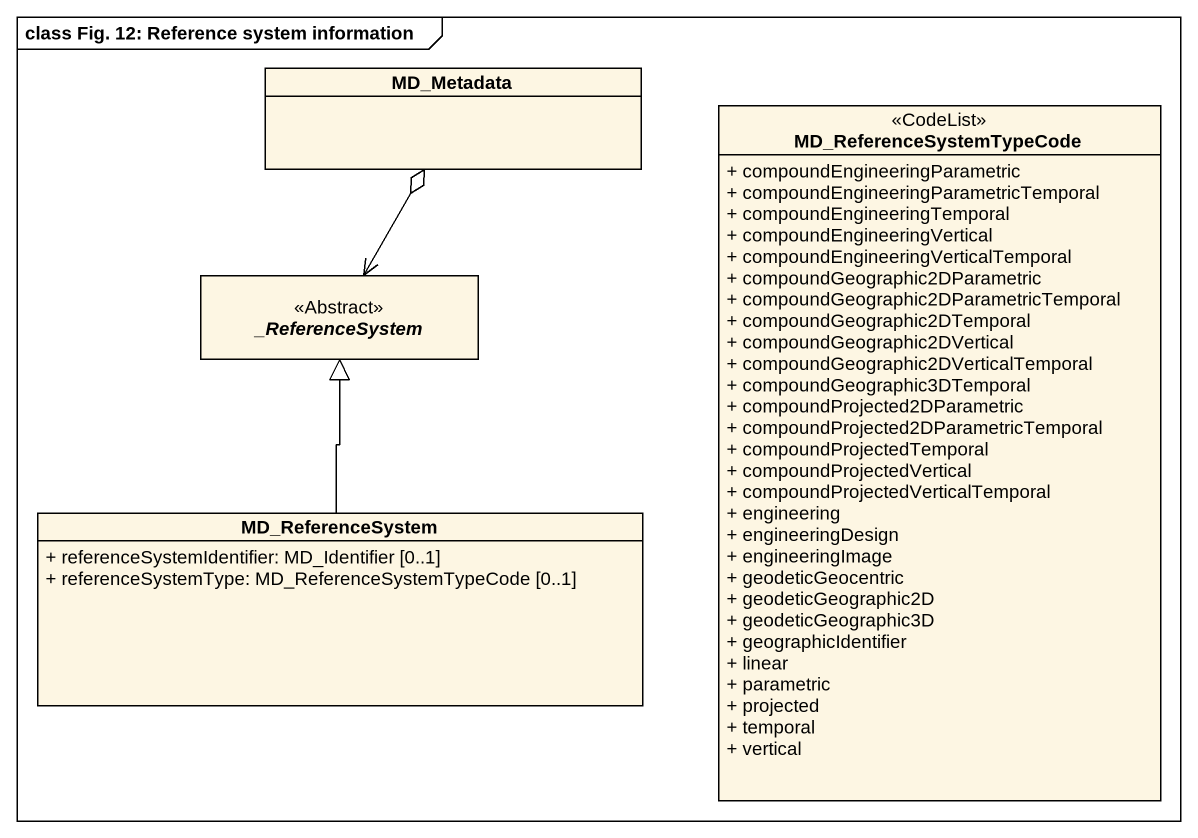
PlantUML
@startuml
mainframe class Fig. 12: Reference system information
hide circle
hide empty members
skinparam classAttributeIconSize 0
class MD_Metadata
class MD_ReferenceSystemTypeCode <<CodeList>> {
  + compoundEngineeringParametric
  + compoundEngineeringParametricTemporal
  + compoundEngineeringTemporal
  + compoundEngineeringVertical
  + compoundEngineeringVerticalTemporal
  + compoundGeographic2DParametric
  + compoundGeographic2DParametricTemporal
  + compoundGeographic2DTemporal
  + compoundGeographic2DVertical
  + compoundGeographic2DVerticalTemporal
  + compoundGeographic3DTemporal
  + compoundProjected2DParametric
  + compoundProjected2DParametricTemporal
  + compoundProjectedTemporal
  + compoundProjectedVertical
  + compoundProjectedVerticalTemporal
  + engineering
  + engineeringDesign
  + engineeringImage
  + geodeticGeocentric
  + geodeticGeographic2D
  + geodeticGeographic3D
  + geographicIdentifier
  + linear
  + parametric
  + projected
  + temporal
  + vertical
}
abstract class "_ReferenceSystem" as ReferenceSystem <<Abstract>>
class MD_ReferenceSystem {
  + referenceSystemIdentifier: MD_Identifier [0..1]
  + referenceSystemType: MD_ReferenceSystemTypeCode [0..1]
}
MD_Metadata o--> ReferenceSystem
MD_ReferenceSystem -up-|> ReferenceSystem
@enduml
